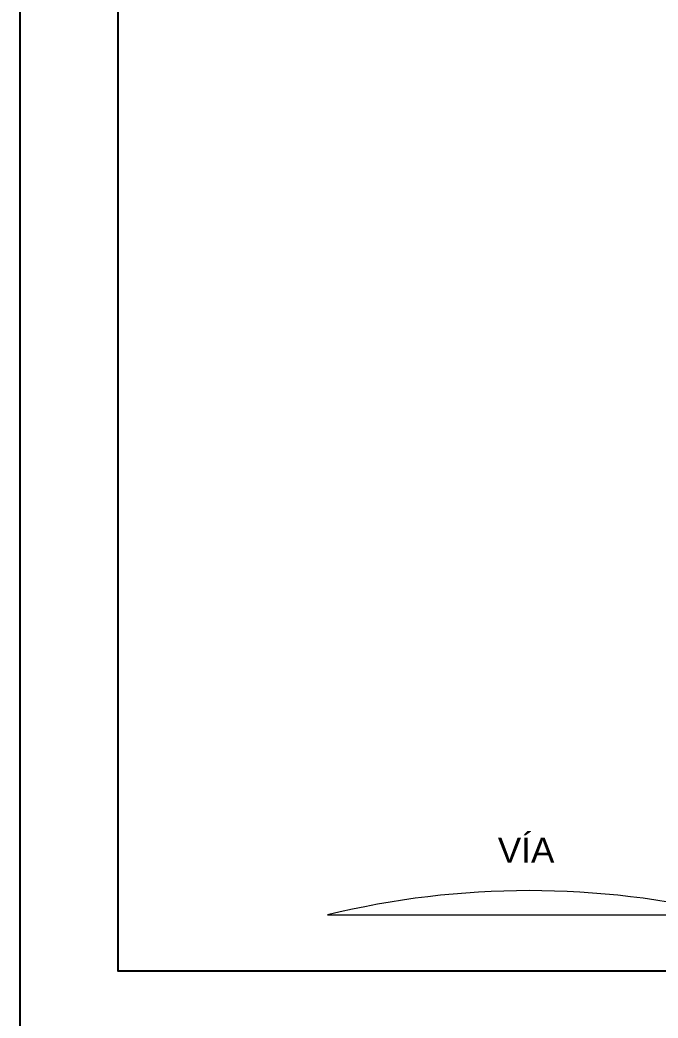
# Model space of a CAD drawing. Header units: metres. Extents: x 227 to 376, y 149 to 264.
# Drawn here: x 227.17 to 234.78, y 181.64 to 193.55 of the extents above; entities that cross this region are included whole.
import ezdxf

# ---------------------------------------------------------------- set-up
doc = ezdxf.new("R2010")
doc.units = ezdxf.units.M
doc.layers.get('Defpoints').update_dxf_attribs({"color": 1})
for name, color, linetype, lineweight in [('Cotas', 255, 'Continuous', 25), ('Esquemas', 7, 'Continuous', 25), ('textos', 7, 'Continuous', 13), ('Via', 21, 'Continuous', 13)]:
    doc.layers.add(name, color=color, linetype=linetype, lineweight=lineweight)
doc.styles.add('0.3', font='', dxfattribs={"height": 0.3})
doc.styles.get("Standard").update_dxf_attribs({"font": '', "height": 0.1})
doc.styles.get('0.3').set_extended_font_data('@Arial Unicode MS')
doc.styles.get('Standard').set_extended_font_data('@Arial Unicode MS')
doc.dimstyles.get("Standard").update_dxf_attribs({"dimtxt": 0.1, "dimasz": 0.18, "dimexe": 0.18, "dimexo": 0.0625, "dimgap": 0.09, "dimtad": 0, "dimtih": 1, "dimtoh": 1, "dimzin": 0, "dimdsep": 46, "dimtxsty": 'Standard', "dimcen": 0.09, "dimclrd": 256, "dimclre": 256, "dimadec": 0, "dimazin": 0, "dimtfac": 1, "dimtofl": 0, "dimtmove": 0, "dimatfit": 3, "dimfxl": 1, "dimtolj": 1, "dimtzin": 0, "dimarcsym": 0})

# ---------------------------------------------------------------- blocks, each defined once
blk = doc.blocks.new('*D26')
at = {"layer": 'Cotas', "lineweight": -2, "ltscale": 2, "transparency": 16777216}
for p, q in [((237.322, 189.53), (237.322, 191.919)), ((242.047, 186.237), (242.047, 191.919)), ((237.502, 191.739), (239.093, 191.739)), ((241.867, 191.739), (240.276, 191.739))]:
    blk.add_line(p, q, dxfattribs=at)
at = {"layer": 'Cotas', "ltscale": 2, "transparency": 16777216}
for points in [[(237.502, 191.769), (237.502, 191.709), (237.322, 191.739)], [(241.867, 191.769), (241.867, 191.709), (242.047, 191.739)]]:
    blk.add_solid(points, dxfattribs=at)
at = {"layer": 'Defpoints', "color": 0, "ltscale": 2, "transparency": 16777216}
for p in [(237.322, 191.739), (237.322, 189.467), (242.047, 186.174)]:
    blk.add_point(p, dxfattribs=at)
at = {"layer": 'Cotas', "color": 0, "ltscale": 2, "transparency": 16777216, "insert": (239.684, 191.739), "char_height": 0.3, "width": 16.1146, "attachment_point": 5, "style": '0.3'}
blk.add_mtext('\\A1;3.2 m', dxfattribs=at)

msp = doc.modelspace()

# ---------------------------------------------------------------- linework, layer by layer
at = {"layer": 'Esquemas'}
for points in [[(227.174, 149.48), (283.696, 149.48), (283.696, 217.113), (227.174, 217.113)], [(228.344, 211.93), (254.512, 211.93), (254.512, 182.199), (228.344, 182.199)]]:
    msp.add_lwpolyline(points, close=True, dxfattribs=at)
at = {"layer": 'Via'}
msp.add_line((230.842, 182.87), (235.65, 182.87), dxfattribs=at)
msp.add_arc((233.246, 173.044), 10.116, 76.2546, 103.7454, dxfattribs=at)

# ---------------------------------------------------------------- texts
at = {"layer": 'textos', "color": 7, "style": '0.3'}
msp.add_text('VÍA', height=0.3, dxfattribs=at).set_placement((232.872, 183.493))

# ---------------------------------------------------------------- dimensions: what is measured, and where the dimension line sits
at = {"layer": 'Cotas', "ltscale": 2}
dim = msp.add_linear_dim(base=(237.322, 191.739), p1=(242.047, 186.174), p2=(237.322, 189.467), text='3.2 m', dimstyle='Standard', override={"dimtxsty": '0.3'}, dxfattribs=at)
dim.commit()
dim.dimension.update_dxf_attribs({"geometry": '*D26', "text_midpoint": (239.684, 191.739)})

doc.saveas('drawing.dxf')
